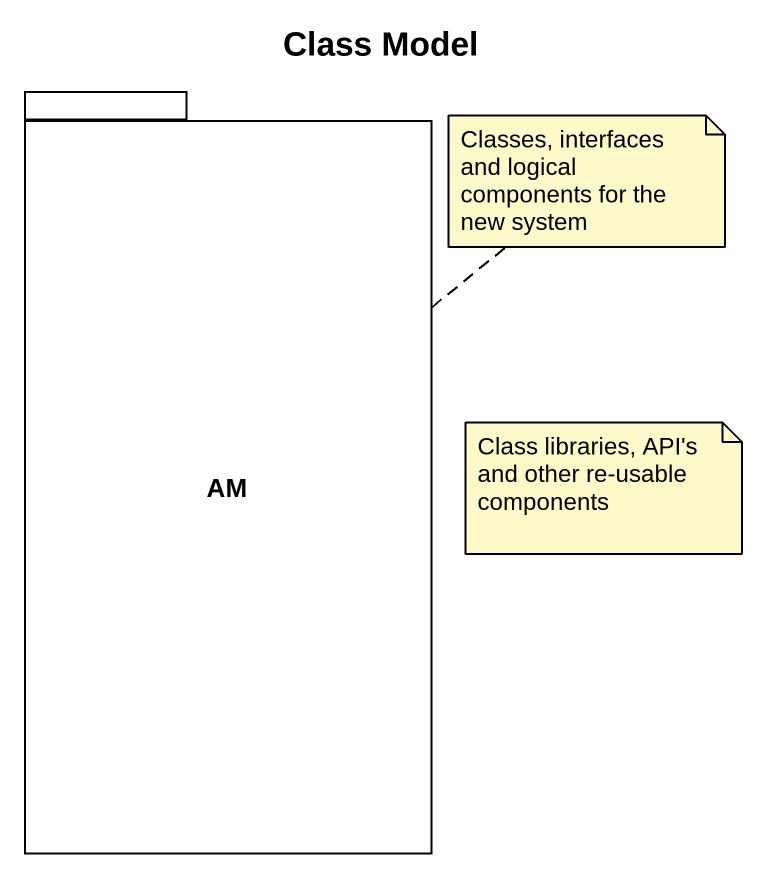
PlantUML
@startuml
title Class Model
package AM {
}
note top of AM : Classes, interfaces and logical components for the new system
note as N2
  Class libraries, API's and other re-usable components
end note
@enduml
